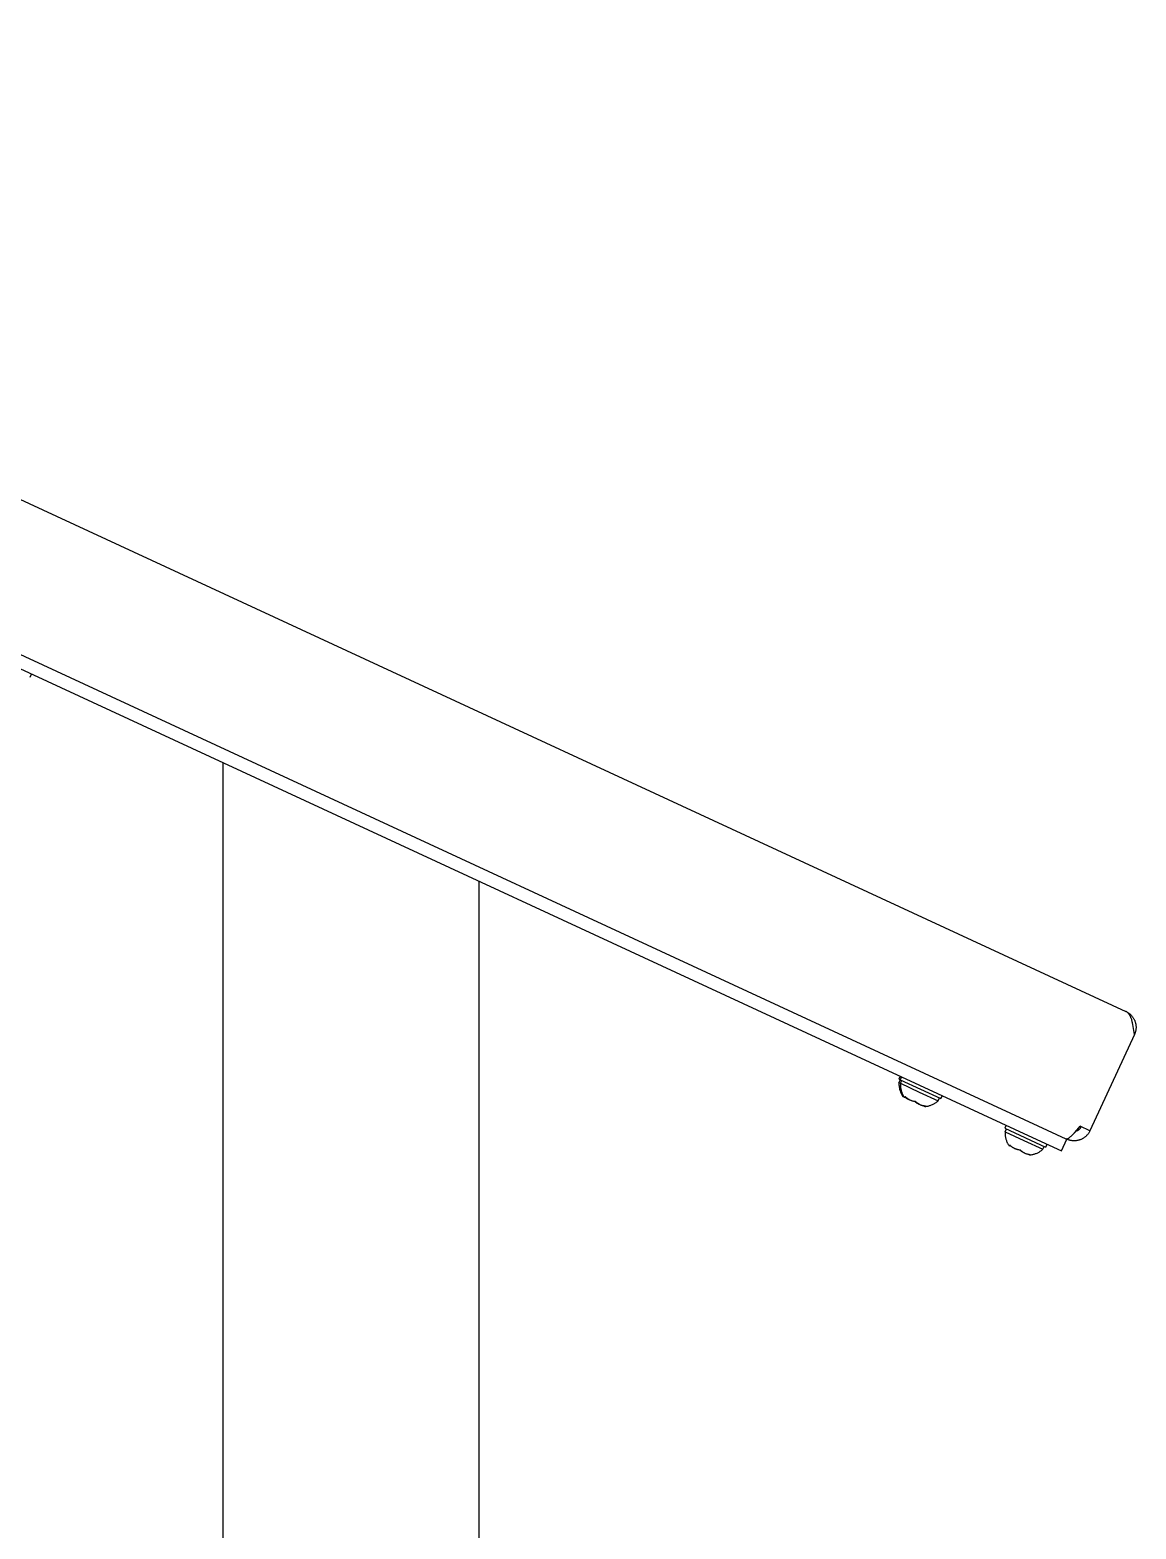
# Model space of a CAD drawing. Header units: millimetres. Extents: x -2542 to 6192, y -257 to 5845.
# Drawn here: x 1590.1 to 1935.3, y 4941.6 to 5409.2 of the extents above; entities that cross this region are included whole.
import ezdxf

# ---------------------------------------------------------------- set-up
doc = ezdxf.new("R2010")
doc.units = ezdxf.units.MM
doc.header["$MEASUREMENT"] = 0
doc.layers.add('Utwórz2D linie widoczne', color=7, linetype='Continuous', true_color=0x000000)

msp = doc.modelspace()

# ---------------------------------------------------------------- linework, layer by layer
at = {"layer": 'Utwórz2D linie widoczne'}
for p, q in [((1270.61, 5409.22), (1932.18, 5103.02)), ((1259.56, 5361.55), (1902.99, 5063.75)), ((1297.04, 5348.61), (1904.67, 5067.38)), ((1590.59, 5208.33), (1590.1, 5207.27)), ((1650.34, 5180.68), (1650.34, 4047.87)), ((1730.34, 4047.87), (1730.34, 5143.65)), ((1932.25, 5102.99), (1932.18, 5103.02)), ((1932.31, 5102.95), (1932.25, 5102.99)), ((1932.26, 5102.98), (1932.43, 5102.9)), ((1932.38, 5102.92), (1932.31, 5102.95)), ((1932.44, 5102.88), (1932.38, 5102.92)), ((1932.43, 5102.9), (1932.59, 5102.81)), ((1932.5, 5102.84), (1932.44, 5102.88)), ((1932.56, 5102.8), (1932.5, 5102.84)), ((1932.62, 5102.75), (1932.56, 5102.8)), ((1932.59, 5102.81), (1932.75, 5102.71)), ((1932.67, 5102.71), (1932.62, 5102.75)), ((1932.73, 5102.66), (1932.67, 5102.71)), ((1932.79, 5102.61), (1932.73, 5102.66)), ((1932.75, 5102.71), (1932.91, 5102.61)), ((1932.84, 5102.55), (1932.79, 5102.61)), ((1932.9, 5102.5), (1932.84, 5102.55)), ((1932.95, 5102.44), (1932.9, 5102.5)), ((1932.91, 5102.61), (1933.06, 5102.51)), ((1933, 5102.38), (1932.95, 5102.44)), ((1933.05, 5102.33), (1933, 5102.38)), ((1933.1, 5102.27), (1933.05, 5102.33)), ((1933.06, 5102.51), (1933.21, 5102.39)), ((1933.15, 5102.19), (1933.1, 5102.27)), ((1933.21, 5102.12), (1933.15, 5102.19)), ((1933.21, 5102.39), (1933.36, 5102.28)), ((1933.26, 5102.05), (1933.21, 5102.12)), ((1933.31, 5101.97), (1933.26, 5102.05)), ((1933.35, 5101.89), (1933.31, 5101.97)), ((1933.4, 5101.81), (1933.35, 5101.89)), ((1933.36, 5102.28), (1933.5, 5102.16)), ((1933.5, 5102.16), (1933.64, 5102.03)), ((1933.64, 5102.03), (1933.77, 5101.9)), ((1933.77, 5101.9), (1933.9, 5101.76)), ((1933.44, 5101.74), (1933.4, 5101.81)), ((1933.49, 5101.66), (1933.44, 5101.74)), ((1933.53, 5101.57), (1933.49, 5101.66)), ((1933.58, 5101.47), (1933.53, 5101.57)), ((1933.66, 5101.29), (1933.58, 5101.47)), ((1933.74, 5101.1), (1933.66, 5101.29)), ((1933.81, 5100.91), (1933.74, 5101.1)), ((1933.89, 5100.7), (1933.81, 5100.91)), ((1933.96, 5100.49), (1933.89, 5100.7)), ((1933.9, 5101.76), (1934.02, 5101.62)), ((1934.02, 5100.27), (1933.96, 5100.49)), ((1934.02, 5101.62), (1934.14, 5101.48)), ((1934.08, 5100.05), (1934.02, 5100.27)), ((1934.15, 5099.79), (1934.08, 5100.05)), ((1934.14, 5101.48), (1934.25, 5101.33)), ((1934.22, 5099.52), (1934.15, 5099.79)), ((1934.33, 5098.98), (1934.22, 5099.52)), ((1934.25, 5101.33), (1934.36, 5101.18)), ((1934.45, 5098.34), (1934.33, 5098.98)), ((1934.36, 5101.18), (1934.46, 5101.03)), ((1934.55, 5097.7), (1934.45, 5098.34)), ((1934.46, 5101.03), (1934.56, 5100.87)), ((1934.82, 5095.85), (1934.55, 5097.7)), ((1934.56, 5100.87), (1934.65, 5100.7)), ((1934.65, 5100.7), (1934.74, 5100.54)), ((1934.74, 5100.54), (1934.82, 5100.37)), ((1934.82, 5100.37), (1934.9, 5100.2)), ((1934.9, 5100.2), (1934.97, 5100.03)), ((1934.97, 5100.03), (1935.03, 5099.85)), ((1935.03, 5099.85), (1935.09, 5099.67)), ((1935.09, 5099.67), (1935.14, 5099.49)), ((1935.14, 5099.49), (1935.18, 5099.31)), ((1935.18, 5099.31), (1935.22, 5099.13)), ((1935.22, 5099.13), (1935.25, 5098.95)), ((1935.25, 5097.27), (1935.22, 5097.09)), ((1935.25, 5098.95), (1935.28, 5098.76)), ((1935.27, 5097.46), (1935.25, 5097.27)), ((1935.29, 5097.64), (1935.27, 5097.46)), ((1935.28, 5098.76), (1935.3, 5098.57)), ((1935.31, 5097.83), (1935.29, 5097.64)), ((1935.3, 5098.57), (1935.31, 5098.39)), ((1935.31, 5098.39), (1935.31, 5098.2)), ((1935.31, 5098.2), (1935.31, 5098.02)), ((1935.31, 5098.02), (1935.31, 5097.83)), ((1934.82, 5095.85), (1920.91, 5065.81)), ((1934.89, 5096.02), (1934.82, 5095.85)), ((1934.96, 5096.19), (1934.89, 5096.02)), ((1935.02, 5096.37), (1934.96, 5096.19)), ((1935.08, 5096.55), (1935.02, 5096.37)), ((1935.13, 5096.73), (1935.08, 5096.55)), ((1935.18, 5096.91), (1935.13, 5096.73)), ((1935.22, 5097.09), (1935.18, 5096.91)), ((1861.72, 5082.85), (1861.3, 5081.94)), ((1861.3, 5081.94), (1861.73, 5081.74)), ((1861.33, 5080.82), (1861.75, 5081.73)), ((1861.33, 5080.82), (1861.33, 5080.59)), ((1861.33, 5080.59), (1861.33, 5080.36)), ((1861.33, 5080.36), (1861.33, 5080.12)), ((1861.33, 5080.12), (1861.35, 5079.89)), ((1861.34, 5080.82), (1861.77, 5080.62)), ((1861.35, 5079.89), (1861.37, 5079.66)), ((1861.37, 5079.66), (1861.4, 5079.43)), ((1861.4, 5079.43), (1861.44, 5079.2)), ((1861.44, 5079.2), (1861.49, 5078.97)), ((1861.49, 5078.97), (1861.54, 5078.75)), ((1861.54, 5078.75), (1861.6, 5078.52)), ((1861.6, 5078.52), (1861.67, 5078.3)), ((1862.15, 5082.65), (1861.73, 5081.74)), ((1861.73, 5081.74), (1874.43, 5075.86)), ((1861.76, 5080.62), (1862.18, 5081.53)), ((1861.76, 5080.62), (1861.76, 5080.39)), ((1861.76, 5080.39), (1861.76, 5080.16)), ((1861.76, 5080.16), (1861.76, 5079.93)), ((1861.76, 5079.93), (1861.78, 5079.69)), ((1861.77, 5080.62), (1867.66, 5077.89)), ((1861.78, 5079.69), (1861.8, 5079.46)), ((1861.8, 5079.46), (1861.83, 5079.23)), ((1861.83, 5079.23), (1861.87, 5079)), ((1861.87, 5079), (1861.92, 5078.77)), ((1861.92, 5078.77), (1861.97, 5078.55)), ((1861.97, 5078.55), (1862.03, 5078.32)), ((1861.67, 5078.3), (1861.75, 5078.08)), ((1861.75, 5078.08), (1861.83, 5077.86)), ((1861.83, 5077.86), (1861.92, 5077.65)), ((1861.92, 5077.65), (1862.02, 5077.43)), ((1862.02, 5077.43), (1862.12, 5077.23)), ((1862.03, 5078.32), (1862.1, 5078.1)), ((1862.1, 5078.1), (1862.18, 5077.88)), ((1862.12, 5077.23), (1862.23, 5077.02)), ((1862.18, 5077.88), (1862.26, 5077.66)), ((1862.23, 5077.02), (1862.35, 5076.82)), ((1862.26, 5077.66), (1862.35, 5077.45)), ((1862.35, 5077.45), (1862.45, 5077.24)), ((1862.35, 5076.82), (1862.47, 5076.62)), ((1862.45, 5077.24), (1862.55, 5077.03)), ((1862.47, 5076.62), (1862.6, 5076.43)), ((1862.55, 5077.03), (1862.66, 5076.82)), ((1862.6, 5076.43), (1862.61, 5076.44)), ((1862.61, 5076.44), (1862.62, 5076.44)), ((1862.62, 5076.44), (1862.63, 5076.45)), ((1862.63, 5076.45), (1862.64, 5076.45)), ((1862.64, 5076.45), (1862.65, 5076.46)), ((1862.65, 5076.46), (1862.66, 5076.46)), ((1862.66, 5076.82), (1862.78, 5076.62)), ((1862.66, 5076.46), (1862.67, 5076.47)), ((1862.67, 5076.47), (1862.68, 5076.48)), ((1862.68, 5076.48), (1862.69, 5076.48)), ((1862.69, 5076.49), (1862.7, 5076.5)), ((1862.69, 5076.48), (1862.69, 5076.49)), ((1862.7, 5076.5), (1862.71, 5076.51)), ((1862.71, 5076.51), (1862.72, 5076.51)), ((1862.72, 5076.52), (1862.73, 5076.53)), ((1862.72, 5076.51), (1862.72, 5076.52)), ((1862.73, 5076.53), (1862.74, 5076.54)), ((1862.74, 5076.55), (1862.75, 5076.56)), ((1862.74, 5076.54), (1862.74, 5076.55)), ((1862.75, 5076.57), (1862.76, 5076.58)), ((1862.75, 5076.56), (1862.75, 5076.57)), ((1862.76, 5076.59), (1862.77, 5076.6)), ((1862.76, 5076.58), (1862.76, 5076.59)), ((1862.77, 5076.62), (1862.78, 5076.63)), ((1862.77, 5076.61), (1862.77, 5076.62)), ((1862.77, 5076.6), (1862.77, 5076.61)), ((1862.78, 5076.62), (1862.9, 5076.43)), ((1862.9, 5076.43), (1863.03, 5076.23)), ((1863.03, 5076.23), (1863.05, 5076.24)), ((1863.05, 5076.24), (1863.06, 5076.25)), ((1863.06, 5076.25), (1863.08, 5076.26)), ((1863.08, 5076.26), (1863.09, 5076.27)), ((1863.09, 5076.27), (1863.1, 5076.28)), ((1863.1, 5076.28), (1863.12, 5076.29)), ((1863.12, 5076.29), (1863.13, 5076.3)), ((1863.13, 5076.3), (1863.14, 5076.31)), ((1863.14, 5076.31), (1863.15, 5076.33)), ((1863.15, 5076.33), (1863.16, 5076.34)), ((1863.25, 5076.25), (1863.15, 5076.34)), ((1863.16, 5076.34), (1863.17, 5076.35)), ((1863.17, 5076.38), (1863.3, 5076.27)), ((1863.17, 5076.35), (1863.18, 5076.36)), ((1863.18, 5076.36), (1863.19, 5076.38)), ((1863.19, 5076.38), (1863.2, 5076.39)), ((1863.2, 5076.39), (1863.21, 5076.4)), ((1863.21, 5076.4), (1863.22, 5076.42)), ((1863.22, 5076.42), (1863.23, 5076.43)), ((1863.33, 5076.36), (1863.23, 5076.46)), ((1863.23, 5076.45), (1863.24, 5076.46)), ((1863.23, 5076.43), (1863.23, 5076.45)), ((1863.24, 5076.46), (1863.25, 5076.48)), ((1863.25, 5076.49), (1863.26, 5076.51)), ((1863.25, 5076.48), (1863.25, 5076.49)), ((1863.36, 5076.17), (1863.25, 5076.25)), ((1863.26, 5076.51), (1863.37, 5076.39)), ((1863.3, 5076.27), (1863.43, 5076.17)), ((1863.43, 5076.26), (1863.33, 5076.36)), ((1863.47, 5076.09), (1863.36, 5076.17)), ((1863.37, 5076.39), (1863.49, 5076.28)), ((1863.54, 5076.17), (1863.43, 5076.26)), ((1863.43, 5076.17), (1863.56, 5076.07)), ((1863.59, 5076.02), (1863.47, 5076.09)), ((1863.49, 5076.28), (1863.62, 5076.16)), ((1863.65, 5076.08), (1863.54, 5076.17)), ((1863.56, 5076.07), (1863.69, 5075.98)), ((1863.71, 5075.94), (1863.59, 5076.02)), ((1863.62, 5076.16), (1863.75, 5076.06)), ((1863.76, 5075.99), (1863.65, 5076.08)), ((1863.69, 5075.98), (1863.83, 5075.89)), ((1863.82, 5075.88), (1863.71, 5075.94)), ((1863.75, 5076.06), (1863.88, 5075.96)), ((1863.88, 5075.91), (1863.76, 5075.99)), ((1863.95, 5075.81), (1863.82, 5075.88)), ((1863.83, 5075.89), (1863.97, 5075.81)), ((1863.88, 5075.96), (1864.01, 5075.86)), ((1864, 5075.83), (1863.88, 5075.91)), ((1864.07, 5075.75), (1863.95, 5075.81)), ((1863.97, 5075.81), (1864.12, 5075.73)), ((1864.12, 5075.76), (1864, 5075.83)), ((1864.01, 5075.86), (1864.15, 5075.77)), ((1864.19, 5075.7), (1864.07, 5075.75)), ((1864.24, 5075.69), (1864.12, 5075.76)), ((1864.12, 5075.73), (1864.26, 5075.66)), ((1864.15, 5075.77), (1864.29, 5075.68)), ((1864.37, 5075.62), (1864.24, 5075.69)), ((1864.26, 5075.66), (1864.41, 5075.59)), ((1864.29, 5075.68), (1864.44, 5075.6)), ((1864.49, 5075.56), (1864.37, 5075.62)), ((1864.44, 5075.6), (1864.58, 5075.52)), ((1864.62, 5075.5), (1864.49, 5075.56)), ((1864.58, 5075.52), (1864.73, 5075.45)), ((1864.73, 5075.45), (1864.89, 5075.38)), ((1864.89, 5075.38), (1865.04, 5075.32)), ((1865.04, 5075.32), (1865.2, 5075.26)), ((1865.2, 5075.26), (1865.35, 5075.21)), ((1865.35, 5075.21), (1865.51, 5075.16)), ((1865.51, 5075.16), (1865.68, 5075.12)), ((1865.68, 5075.12), (1865.84, 5075.09)), ((1865.84, 5075.09), (1866, 5075.06)), ((1866, 5075.06), (1866.17, 5075.04)), ((1866.21, 5074.94), (1866.08, 5075.05)), ((1866.17, 5075.04), (1866.33, 5075.02)), ((1866.34, 5074.83), (1866.21, 5074.94)), ((1866.25, 5075.03), (1866.35, 5074.93)), ((1866.45, 5074.91), (1866.33, 5075.02)), ((1866.33, 5075.02), (1866.42, 5075.01)), ((1866.47, 5074.74), (1866.34, 5074.83)), ((1866.35, 5074.93), (1866.46, 5074.83)), ((1866.42, 5075.01), (1866.51, 5075.01)), ((1866.57, 5074.8), (1866.45, 5074.91)), ((1866.46, 5074.83), (1866.57, 5074.74)), ((1866.61, 5074.64), (1866.47, 5074.74)), ((1866.51, 5075.01), (1866.61, 5074.9)), ((1866.69, 5074.7), (1866.57, 5074.8)), ((1866.57, 5074.74), (1866.69, 5074.65)), ((1866.61, 5074.9), (1866.72, 5074.79)), ((1866.75, 5074.55), (1866.61, 5074.64)), ((1866.81, 5074.6), (1866.69, 5074.7)), ((1866.69, 5074.65), (1866.81, 5074.56)), ((1866.72, 5074.79), (1866.83, 5074.68)), ((1866.89, 5074.47), (1866.75, 5074.55)), ((1866.94, 5074.51), (1866.81, 5074.6)), ((1866.81, 5074.56), (1866.93, 5074.48)), ((1866.83, 5074.68), (1866.95, 5074.58)), ((1867.04, 5074.39), (1866.89, 5074.47)), ((1866.93, 5074.48), (1867.05, 5074.4)), ((1867.07, 5074.42), (1866.94, 5074.51)), ((1866.95, 5074.58), (1867.06, 5074.49)), ((1867.19, 5074.31), (1867.04, 5074.39)), ((1867.05, 5074.4), (1867.18, 5074.33)), ((1867.06, 5074.49), (1867.19, 5074.4)), ((1867.21, 5074.34), (1867.07, 5074.42)), ((1867.18, 5074.33), (1867.31, 5074.26)), ((1867.19, 5074.4), (1867.31, 5074.31)), ((1867.34, 5074.24), (1867.19, 5074.31)), ((1867.34, 5074.26), (1867.21, 5074.34)), ((1867.31, 5074.31), (1867.44, 5074.23)), ((1867.31, 5074.26), (1867.44, 5074.19)), ((1867.48, 5074.18), (1867.34, 5074.26)), ((1867.44, 5074.23), (1867.57, 5074.15)), ((1867.44, 5074.19), (1867.57, 5074.13)), ((1867.62, 5074.11), (1867.48, 5074.18)), ((1867.57, 5074.15), (1867.71, 5074.08)), ((1867.77, 5074.04), (1867.62, 5074.11)), ((1867.66, 5077.89), (1873.56, 5075.16)), ((1867.71, 5074.08), (1867.84, 5074.01)), ((1867.84, 5074.01), (1867.98, 5073.94)), ((1867.98, 5073.94), (1868.12, 5073.88)), ((1868.12, 5073.88), (1868.26, 5073.83)), ((1868.26, 5073.83), (1868.41, 5073.78)), ((1871.42, 5073.79), (1871.21, 5073.7)), ((1871.64, 5073.88), (1871.42, 5073.79)), ((1871.85, 5073.98), (1871.64, 5073.88)), ((1872.05, 5074.08), (1871.85, 5073.98)), ((1872.26, 5074.2), (1872.05, 5074.08)), ((1872.46, 5074.32), (1872.26, 5074.2)), ((1872.65, 5074.44), (1872.46, 5074.32)), ((1872.84, 5074.57), (1872.65, 5074.44)), ((1873.03, 5074.71), (1872.84, 5074.57)), ((1873.21, 5074.86), (1873.03, 5074.71)), ((1873.39, 5075.01), (1873.21, 5074.86)), ((1873.56, 5075.16), (1873.39, 5075.01)), ((1873.56, 5075.16), (1873.98, 5076.07)), ((1874.44, 5075.86), (1874.86, 5076.77)), ((1868.41, 5073.78), (1868.55, 5073.74)), ((1868.55, 5073.74), (1868.7, 5073.7)), ((1868.7, 5073.7), (1868.85, 5073.66)), ((1868.85, 5073.66), (1869, 5073.63)), ((1868.95, 5073.58), (1868.96, 5073.59)), ((1868.95, 5073.56), (1868.95, 5073.58)), ((1868.95, 5073.55), (1868.95, 5073.56)), ((1868.95, 5073.54), (1868.95, 5073.55)), ((1868.95, 5073.53), (1868.95, 5073.54)), ((1868.95, 5073.54), (1868.95, 5073.54)), ((1868.95, 5073.52), (1868.95, 5073.53)), ((1868.95, 5073.53), (1868.95, 5073.53)), ((1868.95, 5073.51), (1868.95, 5073.52)), ((1868.95, 5073.52), (1868.95, 5073.52)), ((1868.95, 5073.52), (1868.95, 5073.52)), ((1868.95, 5073.5), (1868.95, 5073.51)), ((1868.95, 5073.51), (1868.95, 5073.51)), ((1868.95, 5073.51), (1868.95, 5073.51)), ((1868.95, 5073.51), (1868.95, 5073.51)), ((1868.95, 5073.51), (1868.95, 5073.51)), ((1868.95, 5073.51), (1868.95, 5073.51)), ((1868.95, 5073.49), (1868.95, 5073.5)), ((1868.95, 5073.5), (1868.95, 5073.5)), ((1868.95, 5073.5), (1868.95, 5073.5)), ((1868.95, 5073.5), (1868.95, 5073.5)), ((1868.95, 5073.5), (1868.95, 5073.5)), ((1868.95, 5073.5), (1868.95, 5073.5)), ((1868.95, 5073.5), (1868.95, 5073.5)), ((1868.95, 5073.5), (1868.95, 5073.5)), ((1868.95, 5073.5), (1868.95, 5073.5)), ((1868.95, 5073.5), (1868.95, 5073.5)), ((1868.95, 5073.5), (1868.95, 5073.5)), ((1868.95, 5073.5), (1868.95, 5073.5)), ((1868.95, 5073.5), (1868.95, 5073.5)), ((1868.95, 5073.5), (1868.95, 5073.5)), ((1868.95, 5073.5), (1868.95, 5073.5)), ((1868.96, 5073.49), (1868.95, 5073.49)), ((1868.95, 5073.49), (1868.95, 5073.49)), ((1868.95, 5073.49), (1868.95, 5073.49)), ((1868.95, 5073.49), (1868.95, 5073.49)), ((1868.95, 5073.49), (1868.95, 5073.49)), ((1868.95, 5073.49), (1868.95, 5073.49)), ((1868.95, 5073.49), (1868.95, 5073.49)), ((1868.95, 5073.49), (1868.95, 5073.49)), ((1868.95, 5073.49), (1868.95, 5073.49)), ((1868.95, 5073.49), (1868.95, 5073.49)), ((1868.95, 5073.49), (1868.95, 5073.49)), ((1868.95, 5073.49), (1868.95, 5073.49)), ((1868.96, 5073.61), (1868.97, 5073.64)), ((1868.96, 5073.59), (1868.96, 5073.61)), ((1868.97, 5073.49), (1868.96, 5073.49)), ((1868.96, 5073.49), (1868.96, 5073.49)), ((1868.96, 5073.49), (1868.96, 5073.49)), ((1868.96, 5073.49), (1868.96, 5073.49)), ((1868.96, 5073.49), (1868.96, 5073.49)), ((1868.96, 5073.49), (1868.96, 5073.49)), ((1868.96, 5073.49), (1868.96, 5073.49)), ((1868.96, 5073.49), (1868.96, 5073.49)), ((1868.96, 5073.49), (1868.96, 5073.49)), ((1868.96, 5073.49), (1868.96, 5073.49)), ((1868.96, 5073.49), (1868.96, 5073.49)), ((1868.96, 5073.49), (1868.96, 5073.49)), ((1868.96, 5073.49), (1868.96, 5073.49)), ((1868.96, 5073.49), (1868.96, 5073.49)), ((1868.96, 5073.49), (1868.96, 5073.49)), ((1868.96, 5073.49), (1868.96, 5073.49)), ((1868.96, 5073.49), (1868.96, 5073.49)), ((1868.96, 5073.49), (1868.96, 5073.49)), ((1868.96, 5073.49), (1868.96, 5073.49)), ((1868.96, 5073.49), (1868.96, 5073.49)), ((1868.96, 5073.49), (1868.96, 5073.49)), ((1869.2, 5073.52), (1868.97, 5073.49)), ((1868.98, 5073.5), (1868.97, 5073.49)), ((1868.97, 5073.49), (1868.97, 5073.49)), ((1868.97, 5073.49), (1868.97, 5073.49)), ((1868.97, 5073.49), (1868.97, 5073.49)), ((1868.97, 5073.49), (1868.97, 5073.49)), ((1868.97, 5073.49), (1868.97, 5073.49)), ((1868.97, 5073.49), (1868.97, 5073.49)), ((1868.97, 5073.49), (1868.97, 5073.49)), ((1868.97, 5073.49), (1868.97, 5073.49)), ((1868.97, 5073.49), (1868.97, 5073.49)), ((1868.97, 5073.49), (1868.97, 5073.49)), ((1868.97, 5073.49), (1868.97, 5073.49)), ((1868.97, 5073.49), (1868.97, 5073.49)), ((1868.99, 5073.5), (1868.98, 5073.5)), ((1868.98, 5073.5), (1868.98, 5073.5)), ((1868.98, 5073.5), (1868.98, 5073.5)), ((1868.98, 5073.5), (1868.98, 5073.5)), ((1868.98, 5073.5), (1868.98, 5073.5)), ((1868.98, 5073.5), (1868.98, 5073.5)), ((1869, 5073.51), (1868.99, 5073.51)), ((1868.99, 5073.51), (1868.99, 5073.51)), ((1868.99, 5073.51), (1868.99, 5073.5)), ((1869, 5073.63), (1869.15, 5073.61)), ((1869.01, 5073.53), (1869, 5073.52)), ((1869, 5073.52), (1869, 5073.52)), ((1869, 5073.52), (1869, 5073.51)), ((1869.02, 5073.54), (1869.01, 5073.53)), ((1869.03, 5073.55), (1869.02, 5073.54)), ((1869.04, 5073.56), (1869.03, 5073.55)), ((1869.06, 5073.59), (1869.04, 5073.56)), ((1869.08, 5073.62), (1869.06, 5073.59)), ((1869.15, 5073.61), (1869.3, 5073.59)), ((1869.43, 5073.55), (1869.2, 5073.52)), ((1869.3, 5073.59), (1869.45, 5073.58)), ((1869.38, 5073.38), (1869.39, 5073.41)), ((1869.38, 5073.37), (1869.38, 5073.38)), ((1869.38, 5073.36), (1869.38, 5073.37)), ((1869.38, 5073.35), (1869.38, 5073.36)), ((1869.38, 5073.34), (1869.38, 5073.35)), ((1869.38, 5073.33), (1869.38, 5073.34)), ((1869.38, 5073.32), (1869.38, 5073.33)), ((1869.38, 5073.33), (1869.38, 5073.33)), ((1869.38, 5073.33), (1869.38, 5073.33)), ((1869.38, 5073.31), (1869.38, 5073.32)), ((1869.38, 5073.32), (1869.38, 5073.32)), ((1869.38, 5073.32), (1869.38, 5073.32)), ((1869.38, 5073.3), (1869.38, 5073.31)), ((1869.38, 5073.31), (1869.38, 5073.31)), ((1869.38, 5073.31), (1869.38, 5073.31)), ((1869.38, 5073.31), (1869.38, 5073.31)), ((1869.38, 5073.31), (1869.38, 5073.31)), ((1869.38, 5073.31), (1869.38, 5073.31)), ((1869.38, 5073.31), (1869.38, 5073.31)), ((1869.38, 5073.29), (1869.38, 5073.3)), ((1869.38, 5073.3), (1869.38, 5073.3)), ((1869.38, 5073.3), (1869.38, 5073.3)), ((1869.38, 5073.3), (1869.38, 5073.3)), ((1869.38, 5073.3), (1869.38, 5073.3)), ((1869.38, 5073.3), (1869.38, 5073.3)), ((1869.38, 5073.3), (1869.38, 5073.3)), ((1869.38, 5073.3), (1869.38, 5073.3)), ((1869.38, 5073.3), (1869.38, 5073.3)), ((1869.38, 5073.3), (1869.38, 5073.3)), ((1869.38, 5073.3), (1869.38, 5073.3)), ((1869.38, 5073.3), (1869.38, 5073.3)), ((1869.38, 5073.3), (1869.38, 5073.3)), ((1869.39, 5073.29), (1869.38, 5073.29)), ((1869.38, 5073.29), (1869.38, 5073.29)), ((1869.38, 5073.29), (1869.38, 5073.29)), ((1869.38, 5073.29), (1869.38, 5073.29)), ((1869.38, 5073.29), (1869.38, 5073.29)), ((1869.38, 5073.29), (1869.38, 5073.29)), ((1869.39, 5073.41), (1869.4, 5073.43)), ((1869.4, 5073.29), (1869.39, 5073.29)), ((1869.39, 5073.29), (1869.39, 5073.29)), ((1869.39, 5073.29), (1869.39, 5073.29)), ((1869.39, 5073.29), (1869.39, 5073.29)), ((1869.39, 5073.29), (1869.39, 5073.29)), ((1869.39, 5073.29), (1869.39, 5073.29)), ((1869.39, 5073.29), (1869.39, 5073.29)), ((1869.39, 5073.29), (1869.39, 5073.29)), ((1869.39, 5073.29), (1869.39, 5073.29)), ((1869.39, 5073.29), (1869.39, 5073.29)), ((1869.39, 5073.29), (1869.39, 5073.29)), ((1869.39, 5073.29), (1869.39, 5073.29)), ((1869.39, 5073.29), (1869.39, 5073.29)), ((1869.39, 5073.29), (1869.39, 5073.29)), ((1869.39, 5073.29), (1869.39, 5073.29)), ((1869.4, 5073.46), (1869.42, 5073.51)), ((1869.4, 5073.43), (1869.4, 5073.46)), ((1869.63, 5073.32), (1869.4, 5073.29)), ((1869.41, 5073.3), (1869.4, 5073.3)), ((1869.4, 5073.3), (1869.4, 5073.29)), ((1869.4, 5073.29), (1869.4, 5073.29)), ((1869.4, 5073.29), (1869.4, 5073.29)), ((1869.4, 5073.29), (1869.4, 5073.29)), ((1869.4, 5073.29), (1869.4, 5073.29)), ((1869.4, 5073.29), (1869.4, 5073.29)), ((1869.4, 5073.29), (1869.4, 5073.29)), ((1869.4, 5073.29), (1869.4, 5073.29)), ((1869.4, 5073.29), (1869.4, 5073.29)), ((1869.4, 5073.29), (1869.4, 5073.29)), ((1869.42, 5073.3), (1869.41, 5073.3)), ((1869.41, 5073.3), (1869.41, 5073.3)), ((1869.41, 5073.3), (1869.41, 5073.3)), ((1869.41, 5073.3), (1869.41, 5073.3)), ((1869.41, 5073.3), (1869.41, 5073.3)), ((1869.41, 5073.3), (1869.41, 5073.3)), ((1869.42, 5073.51), (1869.44, 5073.58)), ((1869.43, 5073.31), (1869.42, 5073.31)), ((1869.42, 5073.31), (1869.42, 5073.31)), ((1869.42, 5073.31), (1869.42, 5073.3)), ((1869.44, 5073.32), (1869.43, 5073.32)), ((1869.43, 5073.32), (1869.43, 5073.31)), ((1869.45, 5073.34), (1869.44, 5073.33)), ((1869.44, 5073.33), (1869.44, 5073.32)), ((1869.45, 5073.58), (1869.61, 5073.57)), ((1869.47, 5073.36), (1869.45, 5073.34)), ((1869.48, 5073.38), (1869.47, 5073.36)), ((1869.5, 5073.4), (1869.48, 5073.38)), ((1869.53, 5073.45), (1869.5, 5073.4)), ((1869.57, 5073.51), (1869.53, 5073.45)), ((1869.61, 5073.57), (1869.57, 5073.51)), ((1869.86, 5073.35), (1869.63, 5073.32)), ((1870.09, 5073.39), (1869.86, 5073.35)), ((1870.32, 5073.44), (1870.09, 5073.39)), ((1870.54, 5073.49), (1870.32, 5073.44)), ((1870.77, 5073.55), (1870.54, 5073.49)), ((1870.99, 5073.62), (1870.77, 5073.55)), ((1871.21, 5073.7), (1870.99, 5073.62)), ((1894.82, 5067.53), (1894.4, 5066.62)), ((1894.4, 5066.62), (1907.1, 5060.74)), ((1894.43, 5065.5), (1894.85, 5066.41)), ((1894.43, 5065.5), (1894.43, 5065.27)), ((1894.43, 5065.27), (1894.43, 5065.04)), ((1894.43, 5065.04), (1894.43, 5064.8)), ((1894.43, 5064.8), (1894.45, 5064.57)), ((1894.44, 5065.5), (1900.33, 5062.77)), ((1894.45, 5064.57), (1894.47, 5064.34)), ((1904.67, 5067.38), (1913.42, 5063.33)), ((1915.17, 5064.25), (1915.45, 5064.52)), ((1915.45, 5064.52), (1915.77, 5064.85)), ((1915.77, 5064.85), (1916.09, 5065.19)), ((1916.09, 5065.19), (1916.84, 5066.03)), ((1916.59, 5065.75), (1916.67, 5065.77)), ((1916.67, 5065.77), (1916.75, 5065.8)), ((1916.75, 5065.8), (1916.83, 5065.82)), ((1916.83, 5065.82), (1916.91, 5065.85)), ((1916.84, 5066.03), (1917.87, 5067.22)), ((1916.91, 5065.85), (1916.98, 5065.88)), ((1916.98, 5065.88), (1917.06, 5065.92)), ((1917.06, 5065.92), (1917.13, 5065.96)), ((1917.13, 5065.96), (1917.2, 5066)), ((1917.2, 5066), (1917.27, 5066.04)), ((1917.27, 5066.04), (1917.34, 5066.08)), ((1917.34, 5066.08), (1917.41, 5066.13)), ((1917.41, 5066.13), (1917.48, 5066.18)), ((1917.48, 5066.18), (1917.54, 5066.23)), ((1917.54, 5066.23), (1917.6, 5066.28)), ((1917.6, 5066.28), (1917.67, 5066.34)), ((1917.67, 5066.34), (1917.72, 5066.4)), ((1917.72, 5066.4), (1917.78, 5066.46)), ((1917.78, 5066.46), (1917.84, 5066.52)), ((1917.84, 5066.52), (1917.89, 5066.58)), ((1920.91, 5065.81), (1917.87, 5067.22)), ((1917.89, 5066.58), (1917.94, 5066.65)), ((1917.94, 5066.65), (1917.99, 5066.71)), ((1917.99, 5066.71), (1918.03, 5066.78)), ((1918.03, 5066.78), (1918.07, 5066.85)), ((1918.07, 5066.85), (1918.12, 5066.92)), ((1918.12, 5066.92), (1918.15, 5067)), ((1918.15, 5067), (1918.19, 5067.07)), ((1920, 5064.43), (1919.87, 5064.3)), ((1920.12, 5064.57), (1920, 5064.43)), ((1920.24, 5064.71), (1920.12, 5064.57)), ((1920.35, 5064.86), (1920.24, 5064.71)), ((1920.46, 5065.01), (1920.35, 5064.86)), ((1920.56, 5065.16), (1920.46, 5065.01)), ((1920.65, 5065.32), (1920.56, 5065.16)), ((1920.75, 5065.48), (1920.65, 5065.32)), ((1920.83, 5065.64), (1920.75, 5065.48)), ((1920.91, 5065.81), (1920.83, 5065.64)), ((1894.47, 5064.34), (1894.5, 5064.11)), ((1894.5, 5064.11), (1894.54, 5063.88)), ((1894.54, 5063.88), (1894.59, 5063.65)), ((1894.59, 5063.65), (1894.64, 5063.43)), ((1894.64, 5063.43), (1894.7, 5063.2)), ((1894.7, 5063.2), (1894.77, 5062.98)), ((1894.77, 5062.98), (1894.85, 5062.76)), ((1894.85, 5062.76), (1894.93, 5062.54)), ((1894.93, 5062.54), (1895.02, 5062.33)), ((1895.02, 5062.33), (1895.12, 5062.11)), ((1895.12, 5062.11), (1895.22, 5061.91)), ((1895.22, 5061.91), (1895.33, 5061.7)), ((1895.33, 5061.7), (1895.45, 5061.5)), ((1895.45, 5061.5), (1895.57, 5061.3)), ((1895.57, 5061.3), (1895.7, 5061.11)), ((1895.71, 5061.11), (1895.72, 5061.12)), ((1895.72, 5061.12), (1895.73, 5061.13)), ((1895.73, 5061.13), (1895.75, 5061.14)), ((1895.75, 5061.14), (1895.76, 5061.15)), ((1895.76, 5061.15), (1895.77, 5061.16)), ((1895.77, 5061.16), (1895.79, 5061.17)), ((1895.79, 5061.17), (1895.8, 5061.18)), ((1895.8, 5061.18), (1895.81, 5061.19)), ((1895.81, 5061.19), (1895.82, 5061.2)), ((1895.82, 5061.2), (1895.83, 5061.22)), ((1895.83, 5061.22), (1895.84, 5061.23)), ((1895.84, 5061.23), (1895.85, 5061.24)), ((1895.85, 5061.24), (1895.86, 5061.26)), ((1895.86, 5061.26), (1895.87, 5061.27)), ((1895.87, 5061.27), (1895.88, 5061.28)), ((1895.88, 5061.28), (1895.89, 5061.3)), ((1895.89, 5061.3), (1895.9, 5061.31)), ((1896, 5061.24), (1895.9, 5061.34)), ((1895.9, 5061.33), (1895.91, 5061.34)), ((1895.9, 5061.31), (1895.9, 5061.33)), ((1895.91, 5061.34), (1895.92, 5061.36)), ((1895.92, 5061.37), (1895.93, 5061.39)), ((1895.92, 5061.36), (1895.92, 5061.37)), ((1895.93, 5061.39), (1896.04, 5061.27)), ((1896.1, 5061.14), (1896, 5061.24)), ((1896.04, 5061.27), (1896.16, 5061.15)), ((1896.21, 5061.05), (1896.1, 5061.14)), ((1896.16, 5061.15), (1896.29, 5061.04)), ((1896.32, 5060.96), (1896.21, 5061.05)), ((1896.29, 5061.04), (1896.42, 5060.94)), ((1896.43, 5060.87), (1896.32, 5060.96)), ((1896.42, 5060.94), (1896.55, 5060.83)), ((1896.55, 5060.79), (1896.43, 5060.87)), ((1896.55, 5060.83), (1896.68, 5060.74)), ((1896.67, 5060.71), (1896.55, 5060.79)), ((1896.79, 5060.63), (1896.67, 5060.71)), ((1896.68, 5060.74), (1896.82, 5060.65)), ((1896.91, 5060.56), (1896.79, 5060.63)), ((1896.82, 5060.65), (1896.96, 5060.56)), ((1897.04, 5060.5), (1896.91, 5060.56)), ((1896.96, 5060.56), (1897.11, 5060.47)), ((1897.16, 5060.43), (1897.04, 5060.5)), ((1897.11, 5060.47), (1897.25, 5060.4)), ((1897.29, 5060.38), (1897.16, 5060.43)), ((1897.25, 5060.4), (1897.4, 5060.32)), ((1897.4, 5060.32), (1897.56, 5060.26)), ((1897.56, 5060.26), (1897.71, 5060.19)), ((1897.71, 5060.19), (1897.87, 5060.14)), ((1897.87, 5060.14), (1898.02, 5060.09)), ((1898.02, 5060.09), (1898.18, 5060.04)), ((1898.18, 5060.04), (1898.35, 5060)), ((1898.35, 5060), (1898.51, 5059.97)), ((1898.51, 5059.97), (1898.67, 5059.94)), ((1898.67, 5059.94), (1898.84, 5059.92)), ((1898.84, 5059.92), (1899, 5059.9)), ((1899.12, 5059.79), (1899, 5059.9)), ((1899, 5059.9), (1899.09, 5059.89)), ((1899.09, 5059.89), (1899.18, 5059.89)), ((1899.24, 5059.68), (1899.12, 5059.79)), ((1899.18, 5059.89), (1899.28, 5059.77)), ((1899.28, 5059.77), (1899.39, 5059.67)), ((1900.33, 5062.77), (1906.23, 5060.04)), ((1902.99, 5063.75), (1912.06, 5059.55)), ((1906.06, 5059.89), (1905.88, 5059.74)), ((1906.23, 5060.04), (1906.06, 5059.89)), ((1906.23, 5060.04), (1906.65, 5060.95)), ((1907.11, 5060.74), (1907.53, 5061.65)), ((1912.06, 5059.55), (1913.74, 5063.18)), ((1913.42, 5063.33), (1913.43, 5063.32)), ((1913.43, 5063.32), (1913.44, 5063.32)), ((1913.44, 5063.32), (1913.45, 5063.32)), ((1913.45, 5063.32), (1913.45, 5063.31)), ((1913.45, 5063.31), (1913.46, 5063.31)), ((1913.74, 5063.18), (1913.46, 5063.31)), ((1913.46, 5063.31), (1913.47, 5063.31)), ((1913.47, 5063.31), (1913.48, 5063.31)), ((1913.48, 5063.31), (1913.49, 5063.3)), ((1913.49, 5063.3), (1913.49, 5063.3)), ((1913.49, 5063.3), (1913.5, 5063.3)), ((1913.5, 5063.3), (1913.51, 5063.3)), ((1913.51, 5063.3), (1913.52, 5063.29)), ((1913.52, 5063.29), (1913.53, 5063.29)), ((1913.53, 5063.29), (1913.53, 5063.29)), ((1913.53, 5063.29), (1913.55, 5063.29)), ((1913.55, 5063.29), (1913.57, 5063.29)), ((1913.57, 5063.29), (1913.58, 5063.29)), ((1913.58, 5063.29), (1913.6, 5063.28)), ((1913.6, 5063.28), (1913.62, 5063.28)), ((1913.62, 5063.28), (1913.64, 5063.28)), ((1913.64, 5063.28), (1913.65, 5063.29)), ((1913.65, 5063.29), (1913.67, 5063.29)), ((1913.67, 5063.29), (1913.69, 5063.29)), ((1913.69, 5063.29), (1913.71, 5063.29)), ((1913.71, 5063.29), (1913.73, 5063.29)), ((1913.73, 5063.29), (1913.75, 5063.3)), ((1913.74, 5063.18), (1913.8, 5063.31)), ((1913.91, 5063.1), (1913.74, 5063.18)), ((1913.75, 5063.3), (1913.77, 5063.3)), ((1913.77, 5063.3), (1913.79, 5063.3)), ((1913.79, 5063.3), (1913.81, 5063.31)), ((1913.81, 5063.31), (1913.83, 5063.32)), ((1913.83, 5063.32), (1913.85, 5063.32)), ((1913.85, 5063.32), (1913.87, 5063.33)), ((1913.87, 5063.33), (1913.89, 5063.33)), ((1913.89, 5063.33), (1913.93, 5063.35)), ((1914.08, 5063.03), (1913.91, 5063.1)), ((1913.93, 5063.35), (1913.97, 5063.37)), ((1913.97, 5063.37), (1914.01, 5063.38)), ((1914.01, 5063.38), (1914.06, 5063.41)), ((1914.06, 5063.41), (1914.12, 5063.44)), ((1914.26, 5062.97), (1914.08, 5063.03)), ((1914.12, 5063.44), (1914.17, 5063.46)), ((1914.17, 5063.46), (1914.22, 5063.49)), ((1914.22, 5063.49), (1914.27, 5063.52)), ((1914.43, 5062.91), (1914.26, 5062.97)), ((1914.27, 5063.52), (1914.32, 5063.56)), ((1914.32, 5063.56), (1914.42, 5063.62)), ((1914.42, 5063.62), (1914.54, 5063.71)), ((1914.61, 5062.86), (1914.43, 5062.91)), ((1914.54, 5063.71), (1914.66, 5063.8)), ((1914.79, 5062.82), (1914.61, 5062.86)), ((1914.66, 5063.8), (1914.78, 5063.9)), ((1914.78, 5063.9), (1914.89, 5064)), ((1914.97, 5062.78), (1914.79, 5062.82)), ((1914.89, 5064), (1915.03, 5064.12)), ((1915.15, 5062.75), (1914.97, 5062.78)), ((1915.03, 5064.12), (1915.17, 5064.25)), ((1915.33, 5062.72), (1915.15, 5062.75)), ((1915.52, 5062.7), (1915.33, 5062.72)), ((1915.7, 5062.69), (1915.52, 5062.7)), ((1915.88, 5062.68), (1915.7, 5062.69)), ((1916.07, 5062.68), (1915.88, 5062.68)), ((1916.25, 5062.68), (1916.07, 5062.68)), ((1916.44, 5062.7), (1916.25, 5062.68)), ((1916.62, 5062.71), (1916.44, 5062.7)), ((1916.8, 5062.74), (1916.62, 5062.71)), ((1916.98, 5062.77), (1916.8, 5062.74)), ((1917.17, 5062.8), (1916.98, 5062.77)), ((1917.35, 5062.85), (1917.17, 5062.8)), ((1917.52, 5062.89), (1917.35, 5062.85)), ((1917.7, 5062.95), (1917.52, 5062.89)), ((1917.87, 5063.01), (1917.7, 5062.95)), ((1918.05, 5063.08), (1917.87, 5063.01)), ((1918.21, 5063.15), (1918.05, 5063.08)), ((1918.38, 5063.23), (1918.21, 5063.15)), ((1918.55, 5063.31), (1918.38, 5063.23)), ((1918.71, 5063.4), (1918.55, 5063.31)), ((1918.87, 5063.49), (1918.71, 5063.4)), ((1919.02, 5063.59), (1918.87, 5063.49)), ((1919.17, 5063.7), (1919.02, 5063.59)), ((1919.32, 5063.81), (1919.17, 5063.7)), ((1919.46, 5063.93), (1919.32, 5063.81)), ((1919.6, 5064.05), (1919.46, 5063.93)), ((1919.74, 5064.17), (1919.6, 5064.05)), ((1919.87, 5064.3), (1919.74, 5064.17)), ((1899.36, 5059.58), (1899.24, 5059.68)), ((1899.48, 5059.48), (1899.36, 5059.58)), ((1899.39, 5059.67), (1899.5, 5059.56)), ((1899.61, 5059.39), (1899.48, 5059.48)), ((1899.5, 5059.56), (1899.62, 5059.46)), ((1899.74, 5059.3), (1899.61, 5059.39)), ((1899.62, 5059.46), (1899.74, 5059.37)), ((1899.74, 5059.37), (1899.86, 5059.28)), ((1899.88, 5059.22), (1899.74, 5059.3)), ((1899.86, 5059.28), (1899.98, 5059.19)), ((1900.01, 5059.13), (1899.88, 5059.22)), ((1899.98, 5059.19), (1900.11, 5059.11)), ((1900.15, 5059.06), (1900.01, 5059.13)), ((1900.11, 5059.11), (1900.24, 5059.03)), ((1900.29, 5058.99), (1900.15, 5059.06)), ((1900.24, 5059.03), (1900.38, 5058.96)), ((1900.44, 5058.92), (1900.29, 5058.99)), ((1900.38, 5058.96), (1900.51, 5058.89)), ((1900.51, 5058.89), (1900.65, 5058.82)), ((1900.65, 5058.82), (1900.79, 5058.76)), ((1900.79, 5058.76), (1900.93, 5058.71)), ((1900.93, 5058.71), (1901.08, 5058.66)), ((1901.08, 5058.66), (1901.22, 5058.62)), ((1901.22, 5058.62), (1901.37, 5058.58)), ((1901.37, 5058.58), (1901.52, 5058.54)), ((1901.52, 5058.54), (1901.67, 5058.51)), ((1901.67, 5058.51), (1901.82, 5058.49)), ((1901.82, 5058.49), (1901.97, 5058.47)), ((1901.97, 5058.47), (1902.12, 5058.46)), ((1902.05, 5058.24), (1902.06, 5058.26)), ((1902.05, 5058.23), (1902.05, 5058.24)), ((1902.05, 5058.24), (1902.05, 5058.24)), ((1902.05, 5058.22), (1902.05, 5058.23)), ((1902.05, 5058.21), (1902.05, 5058.22)), ((1902.05, 5058.2), (1902.05, 5058.21)), ((1902.05, 5058.21), (1902.05, 5058.21)), ((1902.05, 5058.21), (1902.05, 5058.21)), ((1902.05, 5058.19), (1902.05, 5058.2)), ((1902.05, 5058.2), (1902.05, 5058.2)), ((1902.05, 5058.2), (1902.05, 5058.2)), ((1902.05, 5058.18), (1902.05, 5058.19)), ((1902.05, 5058.19), (1902.05, 5058.19)), ((1902.05, 5058.19), (1902.05, 5058.19)), ((1902.05, 5058.19), (1902.05, 5058.19)), ((1902.05, 5058.19), (1902.05, 5058.19)), ((1902.05, 5058.19), (1902.05, 5058.19)), ((1902.05, 5058.17), (1902.05, 5058.18)), ((1902.05, 5058.18), (1902.05, 5058.18)), ((1902.05, 5058.18), (1902.05, 5058.18)), ((1902.05, 5058.18), (1902.05, 5058.18)), ((1902.05, 5058.18), (1902.05, 5058.18)), ((1902.05, 5058.18), (1902.05, 5058.18)), ((1902.05, 5058.18), (1902.05, 5058.18)), ((1902.05, 5058.18), (1902.05, 5058.18)), ((1902.05, 5058.18), (1902.05, 5058.18)), ((1902.05, 5058.18), (1902.05, 5058.18)), ((1902.05, 5058.18), (1902.05, 5058.18)), ((1902.05, 5058.18), (1902.05, 5058.18)), ((1902.06, 5058.17), (1902.05, 5058.17)), ((1902.05, 5058.17), (1902.05, 5058.17)), ((1902.05, 5058.17), (1902.05, 5058.17)), ((1902.05, 5058.17), (1902.05, 5058.17)), ((1902.05, 5058.17), (1902.05, 5058.17)), ((1902.05, 5058.17), (1902.05, 5058.17)), ((1902.05, 5058.17), (1902.05, 5058.17)), ((1902.06, 5058.29), (1902.07, 5058.31)), ((1902.06, 5058.26), (1902.06, 5058.29)), ((1902.07, 5058.17), (1902.06, 5058.17)), ((1902.06, 5058.17), (1902.06, 5058.17)), ((1902.06, 5058.17), (1902.06, 5058.17)), ((1902.06, 5058.17), (1902.06, 5058.17)), ((1902.06, 5058.17), (1902.06, 5058.17)), ((1902.06, 5058.17), (1902.06, 5058.17)), ((1902.06, 5058.17), (1902.06, 5058.17)), ((1902.06, 5058.17), (1902.06, 5058.17)), ((1902.06, 5058.17), (1902.06, 5058.17)), ((1902.06, 5058.17), (1902.06, 5058.17)), ((1902.06, 5058.17), (1902.06, 5058.17)), ((1902.06, 5058.17), (1902.06, 5058.17)), ((1902.06, 5058.17), (1902.06, 5058.17)), ((1902.06, 5058.17), (1902.06, 5058.17)), ((1902.06, 5058.17), (1902.06, 5058.17)), ((1902.07, 5058.34), (1902.09, 5058.39)), ((1902.07, 5058.31), (1902.07, 5058.34)), ((1902.3, 5058.2), (1902.07, 5058.17)), ((1902.08, 5058.17), (1902.07, 5058.17)), ((1902.07, 5058.17), (1902.07, 5058.17)), ((1902.07, 5058.17), (1902.07, 5058.17)), ((1902.07, 5058.17), (1902.07, 5058.17)), ((1902.07, 5058.17), (1902.07, 5058.17)), ((1902.07, 5058.17), (1902.07, 5058.17)), ((1902.07, 5058.17), (1902.07, 5058.17)), ((1902.07, 5058.17), (1902.07, 5058.17)), ((1902.07, 5058.17), (1902.07, 5058.17)), ((1902.07, 5058.17), (1902.07, 5058.17)), ((1902.07, 5058.17), (1902.07, 5058.17)), ((1902.07, 5058.17), (1902.07, 5058.17)), ((1902.09, 5058.18), (1902.08, 5058.18)), ((1902.08, 5058.18), (1902.08, 5058.18)), ((1902.08, 5058.18), (1902.08, 5058.18)), ((1902.08, 5058.18), (1902.08, 5058.18)), ((1902.08, 5058.18), (1902.08, 5058.18)), ((1902.08, 5058.18), (1902.08, 5058.17)), ((1902.09, 5058.39), (1902.11, 5058.46)), ((1902.1, 5058.19), (1902.09, 5058.19)), ((1902.09, 5058.19), (1902.09, 5058.18)), ((1902.09, 5058.18), (1902.09, 5058.18)), ((1902.11, 5058.2), (1902.1, 5058.2)), ((1902.1, 5058.2), (1902.1, 5058.19)), ((1902.12, 5058.22), (1902.11, 5058.21)), ((1902.11, 5058.21), (1902.11, 5058.2)), ((1902.12, 5058.46), (1902.28, 5058.45)), ((1902.14, 5058.24), (1902.12, 5058.22)), ((1902.15, 5058.26), (1902.14, 5058.24)), ((1902.17, 5058.28), (1902.15, 5058.26)), ((1902.2, 5058.33), (1902.17, 5058.28)), ((1902.24, 5058.39), (1902.2, 5058.33)), ((1902.28, 5058.45), (1902.24, 5058.39)), ((1902.53, 5058.23), (1902.3, 5058.2)), ((1902.76, 5058.27), (1902.53, 5058.23)), ((1902.99, 5058.32), (1902.76, 5058.27)), ((1903.21, 5058.37), (1902.99, 5058.32)), ((1903.44, 5058.43), (1903.21, 5058.37)), ((1903.66, 5058.5), (1903.44, 5058.43)), ((1903.88, 5058.58), (1903.66, 5058.5)), ((1904.09, 5058.67), (1903.88, 5058.58)), ((1904.31, 5058.76), (1904.09, 5058.67)), ((1904.52, 5058.86), (1904.31, 5058.76)), ((1904.72, 5058.96), (1904.52, 5058.86)), ((1904.93, 5059.08), (1904.72, 5058.96)), ((1905.13, 5059.19), (1904.93, 5059.08)), ((1905.32, 5059.32), (1905.13, 5059.19)), ((1905.51, 5059.45), (1905.32, 5059.32)), ((1905.7, 5059.59), (1905.51, 5059.45)), ((1905.88, 5059.74), (1905.7, 5059.59))]:
    msp.add_line(p, q, dxfattribs=at)

doc.saveas('drawing.dxf')
